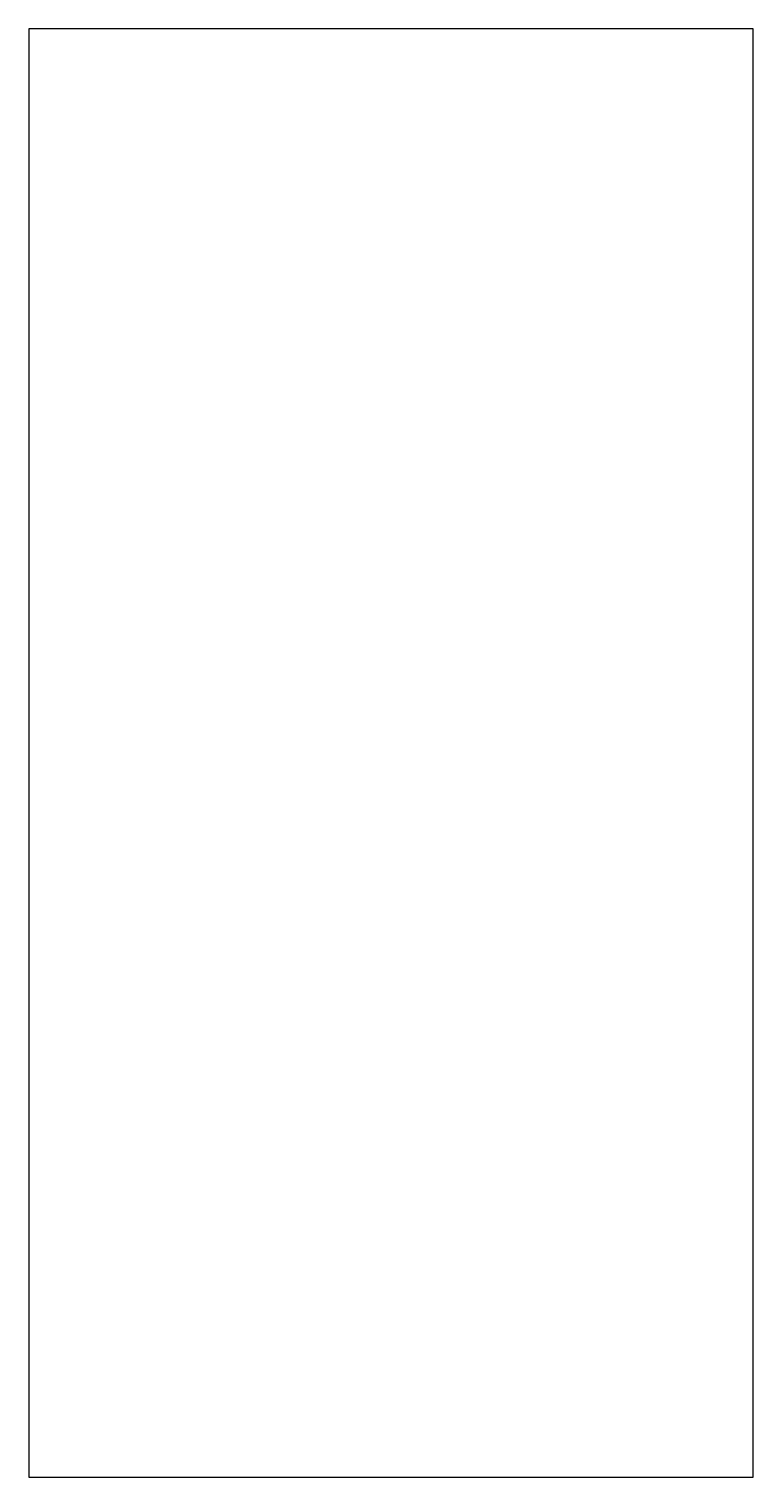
# Model space of a CAD drawing. Header units: inches. Extents: x 0 to 20, y 0 to 40.
import ezdxf

# ---------------------------------------------------------------- set-up
doc = ezdxf.new("R2010")
doc.units = ezdxf.units.IN
doc.header["$MEASUREMENT"] = 0

# ---------------------------------------------------------------- blocks, each defined once
blk = doc.blocks.new('*U14')
for p, q in [((20, 40), (0, 40)), ((0, 40), (0, 0)), ((20, 0), (20, 40)), ((0, 0), (20, 0))]:
    blk.add_line(p, q)

msp = doc.modelspace()

# ---------------------------------------------------------------- block references
msp.add_blockref('*U14', (0, 0))

doc.saveas('drawing.dxf')
